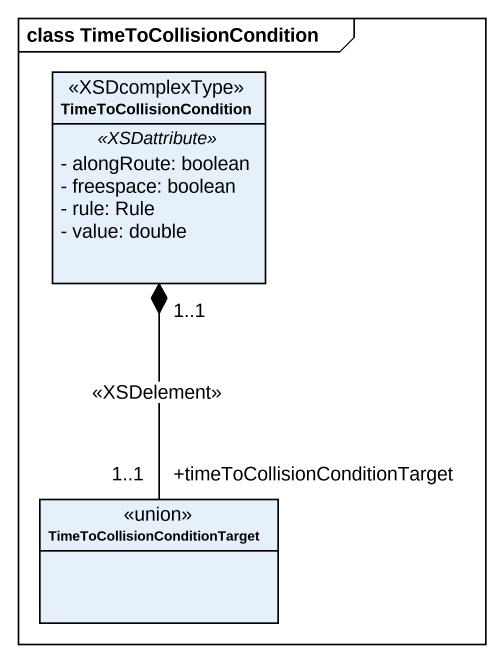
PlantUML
@startuml
mainframe class TimeToCollisionCondition
hide circle
hide empty members
skinparam classAttributeIconSize 0
class TimeToCollisionCondition <<XSDcomplexType>> {
  .. <<XSDattribute>> ..
  - alongRoute: boolean
  - freespace: boolean
  - rule: Rule
  - value: double
}
class "TimeToCollisionConditionTarget" as TimeToCollisionConditionTarg <<union>>
TimeToCollisionCondition "1..1" *-- "+timeToCollisionConditionTarget\n1..1" TimeToCollisionConditionTarg : <<XSDelement>>
@enduml
